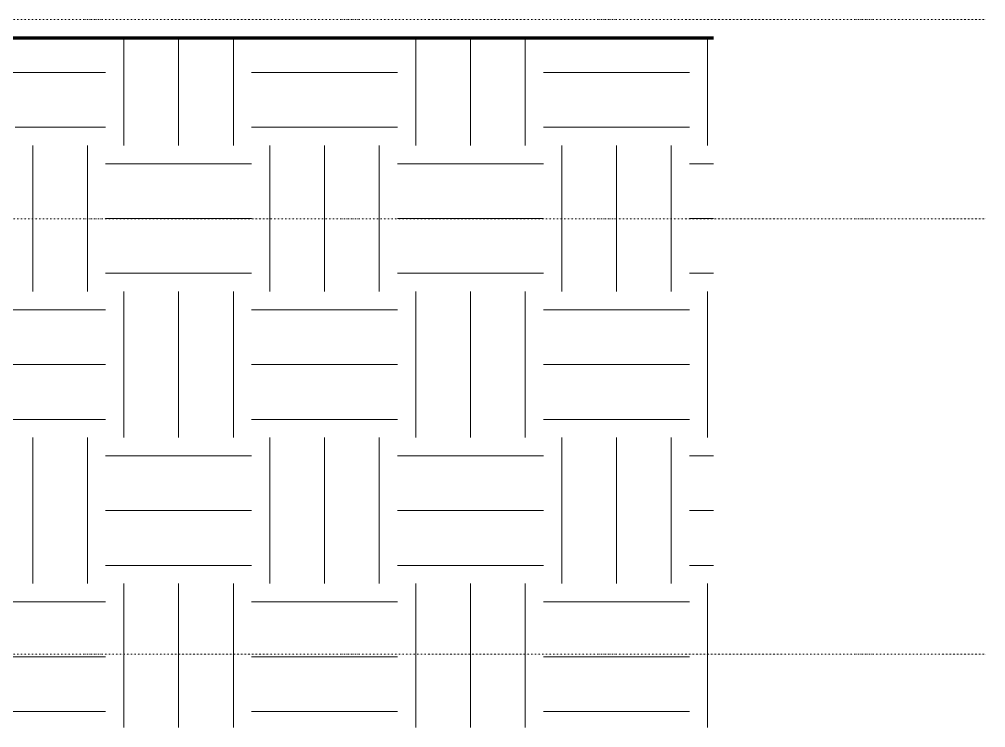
# Model space of a CAD drawing. Header units: millimetres. Extents: x -8546 to 211781, y -3000 to 31870.
# Drawn here: x 207576 to 211781, y -3000 to 80 of the extents above; entities that cross this region are included whole.
import ezdxf

# ---------------------------------------------------------------- set-up
doc = ezdxf.new("R2010")
doc.units = ezdxf.units.MM
doc.linetypes.add('Dash dot', pattern=[15.875, 6.35, -4.7625, 0, -4.7625])
doc.linetypes.add('IMPORT-HIDDEN _2_', pattern=[25, 12.5, -12.5])
for name, color, linetype, lineweight in [('A-FLOR-LEVL', 51, 'Continuous', 9), ('C-TOPO', 7, 'Continuous', 9), ('kaart_114279_503471_50_dwg', 8, 'Continuous', 9), ('PAND', 10, 'Continuous', 9), ('PERCEEL', 7, 'Continuous', 9), ('RASTERVERDELING', 8, 'IMPORT-HIDDEN _2_', 9), ('WEG', 8, 'Continuous', 9)]:
    doc.layers.add(name, color=color, linetype=linetype, lineweight=lineweight)
pattern_1 = [(0, (202236.3, 2150), (635, 635), [635, -635]), (0, (202236.3, 2388.1), (635, 635), [635, -635]), (0, (202236.3, 2626.25), (635, 635), [635, -635]), (90, (202315.7, 2705.6), (-635, 635), [635, -635]), (90, (202553.8, 2705.6), (-635, 635), [635, -635]), (90, (202791.95, 2705.6), (-635, 635), [635, -635])]

# ---------------------------------------------------------------- blocks, each defined once
blk = doc.blocks.new('kaart_114279_503471_50_dwg-1497297-D-D')
at = {"layer": 'PAND'}
blk.add_line((7725.3, 0), (3857.3, 0), dxfattribs=at)
at = {"layer": 'PAND', "flags": 128}
blk.add_lwpolyline([(1381.3, 0), (1851.4, 0), (-2927.9, 0), (-3816.9, 0), (-706.7, 0), (-1034.6, 0), (2946.6, 0), (4447.9, 0), (5199.7, 0)], close=True, dxfattribs=at)
for points in [[(3857.3, 0), (1303.8, 0), (7725.3, 0)], [(7725.3, 0), (6765.6, 0), (5517.4, 0), (5440.4, 0), (7725.3, 0)]]:
    blk.add_lwpolyline(points, dxfattribs=at)
at = {"layer": 'PERCEEL'}
blk.add_line((7725.3, 0), (-4865.3, 0), dxfattribs=at)
at = {"layer": 'PERCEEL', "flags": 128}
for points in [[(-6086.5, 0), (-4865.3, 0), (7725.3, 0)], [(7725.3, 0), (4718.9, 0), (4772.2, 0), (-1099.5, 0), (-3825.3, 0), (-3722.3, 0), (-6086.5, 0)], [(-6086.5, 0), (-4252.2, 0), (3449.4, 0), (7725.3, 0)], [(-4865.3, 0), (-4466.1, 0), (-3825.3, 0), (-1099.5, 0), (4772.2, 0), (5291, 0), (7725.3, 0)], [(7725.3, 0), (2666, 0), (-914.9, 0), (7725.3, 0)], [(7725.3, 0), (3449.4, 0), (2511.3, 0), (2666, 0), (7725.3, 0)], [(7725.3, 0), (4772.2, 0), (4718.9, 0), (7725.3, 0)], [(7725.3, 0), (5291, 0), (4772.2, 0), (7725.3, 0)]]:
    blk.add_lwpolyline(points, dxfattribs=at)
at = {"layer": 'RASTERVERDELING'}
blk.add_line((-6086.5, 0), (7725.3, 0), dxfattribs=at)
at = {"layer": 'WEG'}
for p, q in [((7725.3, 0), (-6086.5, 0)), ((-6086.5, 0), (7725.3, 0))]:
    blk.add_line(p, q, dxfattribs=at)

msp = doc.modelspace()

# ---------------------------------------------------------------- hatches: boundary and pattern name
at = {"layer": 'C-TOPO'}
h = msp.add_hatch(dxfattribs=at)
h.set_pattern_fill('FP_254', color=256, style=0, pattern_type=2)
h.set_pattern_definition(pattern_1)
h.paths.add_polyline_path([(207535.2, -3000), (210186.6, -3000), (210186.6, 0), (207535.2, 0), (207535.2, -380), (207558.7, -380), (207558.7, -788), (207535.2, -788), (207535.2, -1732.4)])
h = msp.add_hatch(dxfattribs=at)
h.set_pattern_fill('FP_254', color=256, style=0, pattern_type=2)
h.set_pattern_definition(pattern_1)
h.paths.add_polyline_path([(210186.6, -3000), (210596.7, -3000), (210596.7, 0), (210186.6, 0), (210186.6, -1732.4)])

# ---------------------------------------------------------------- linework, layer by layer
at = {"layer": 'A-FLOR-LEVL', "linetype": 'Dash dot'}
for p, q in [((195329.3, 80), (211781, 80)), ((195329.3, -788), (211781, -788)), ((195329.3, -2680), (211781, -2680))]:
    msp.add_line(p, q, dxfattribs=at)
at = {"layer": 'C-TOPO', "lineweight": 70}
for p, q in [((207535.2, 0), (208580.7, 0)), ((208580.7, 0), (208848.9, 0)), ((208848.9, 0), (210149, 0)), ((210149, 0), (210186.6, 0)), ((210186.6, 0), (210384.7, 0)), ((210384.7, 0), (210596.7, 0))]:
    msp.add_line(p, q, dxfattribs=at)
at = {"layer": 'C-TOPO'}
for p, q in [((208580.7, 0), (207535.2, 0)), ((208848.9, 0), (208580.7, 0)), ((210149, 0), (208848.9, 0)), ((210186.6, 0), (210149, 0)), ((210384.7, 0), (210186.6, 0)), ((210596.7, 0), (210384.7, 0))]:
    msp.add_line(p, q, dxfattribs=at)

# ---------------------------------------------------------------- block references
at = {"layer": 'kaart_114279_503471_50_dwg', "color": 92}
msp.add_blockref('kaart_114279_503471_50_dwg-1497297-D-D', (202871.4, 0), dxfattribs=at)

doc.saveas('drawing.dxf')
